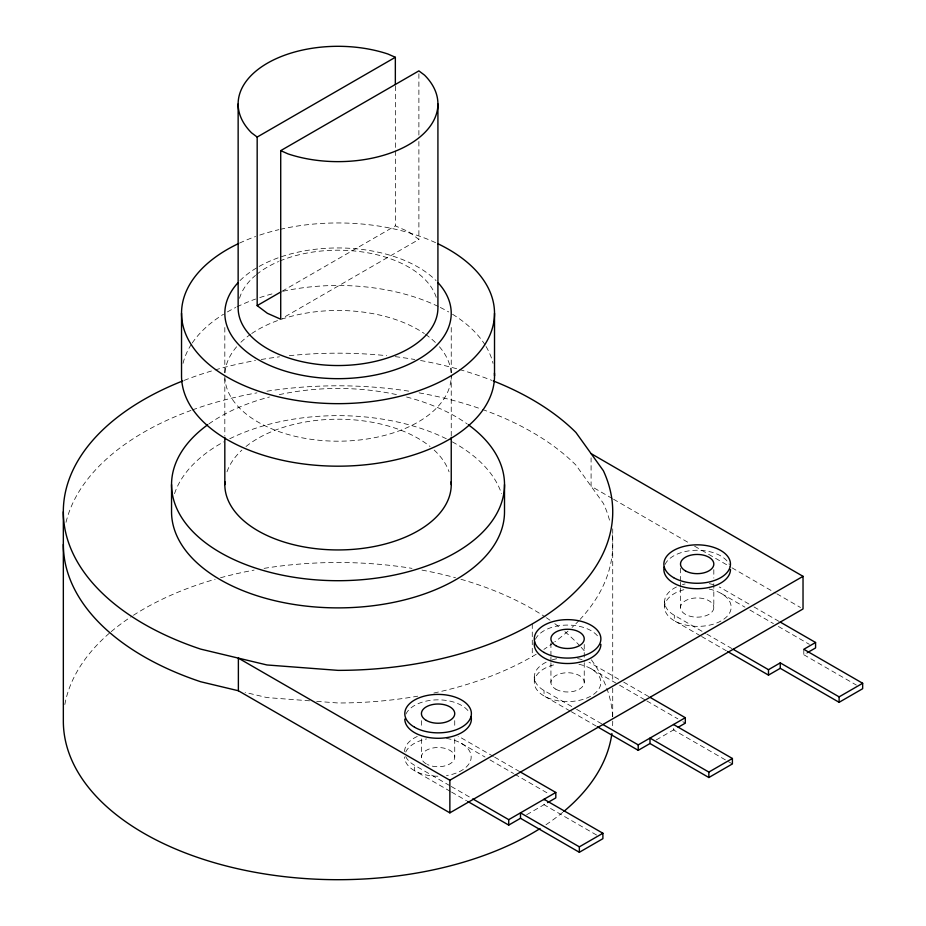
<?xml version="1.0" encoding="UTF-8"?>
<svg xmlns="http://www.w3.org/2000/svg" width="926" height="926" viewBox="0 0 926 926"><rect width="100%" height="100%" fill="white"/><g stroke="black" fill="none" stroke-linecap="round" stroke-linejoin="round"><path stroke-width="0.69" stroke-dasharray="4.63 3.47" d="M282.071 291.239L395.344 225.851L408.667 231.743L418.888 239.44L281.967 318.486M526.697 814.718L546.398 803.34M656.187 739.955L675.887 728.577M803.803 649.288L803.803 654.728L806.164 653.362M309.585 700.82L266.931 697.579L245.17 692.382M316.704 701.364L338.025 702.984A274.698 158.589 0 0 0 417.707 696.167M748.949 604.03L721.4 588.126A33.301 19.226 0 0 0 719.27 586.991M753.961 606.924L780.259 622.098M721.4 593.554L744.944 607.155M749.898 610.014L773.442 623.603M778.407 626.462L809.382 644.357M803.803 654.728L856.4 685.09M676.455 586.991A33.301 19.226 0 0 0 674.313 615.304L705.624 633.384M706.874 634.102L733.172 649.288M700.334 635.768L674.313 620.744L674.313 615.304M701.572 636.486L726.354 650.793M618.684 679.244L591.124 663.329A33.301 19.226 0 0 0 588.994 662.206M623.684 682.126L649.994 697.313M591.124 668.769L618.394 684.511M619.633 685.228L645.653 700.253M646.892 700.959L677.867 718.854M682.832 721.713L685.309 723.148M732.397 763.927L673.538 729.943L673.538 724.502M546.178 662.206A33.301 19.226 0 0 0 544.037 690.518L575.347 708.598M576.597 709.316L602.895 724.502M570.057 710.983L544.037 695.958L544.037 690.518M571.307 711.7L596.089 726.007M493.419 756.449L461.414 737.976A33.301 19.226 0 0 0 458.15 736.309M494.646 757.155L520.493 772.076M461.414 743.404L485.016 757.028M489.981 759.899L513.583 773.523M514.821 774.24L549.604 794.323M596.633 835.067L544.037 804.706L544.037 799.265M405.715 756.542A33.301 19.226 0 0 0 414.327 765.154L450.024 785.757M451.251 786.475L473.406 799.265M450.349 791.383L414.327 770.594L414.327 765.154M451.587 792.1L466.496 800.712M612.283 498.512L591.089 486.231L591.089 457.861M613.533 499.23L689.581 543.261M694.558 546.155L730.718 567.094M731.968 567.812L775.594 593.08M776.845 593.798L800.527 607.514M713.819 569.664L713.819 578.079M713.819 583.693L713.819 607.549A16.645 9.607 0 0 1 688.84 615.871A16.645 9.607 0 0 1 688.84 599.226A16.645 9.607 0 0 1 713.819 607.549M680.517 568.263L680.517 580.891M680.517 582.292L680.517 586.505M680.517 587.906L680.517 607.549M664.555 601.715L664.555 607.155M612.723 528.792L612.723 682.312M612.723 688.064L612.723 716.793M584.237 644.473L584.237 661.314M584.237 662.715L584.237 682.358M550.935 643.072L550.935 655.701M550.935 657.101L550.935 661.314M550.935 662.715L550.935 682.358M534.29 676.929L534.29 682.358M532.265 623.916L532.265 656.534M454.735 720.648L454.735 727.662M454.735 738.879L454.735 757.121M451.24 327.515L451.24 374.417A113.203 65.364 0 0 0 437.107 344.206M451.24 435.938L451.24 375.84A113.203 65.364 0 0 1 338.025 441.193A113.203 65.364 0 0 1 224.821 375.84M421.446 720.648L421.446 727.662M421.446 738.879L421.446 757.121M418.888 73.767L418.888 135.717M418.888 141.47L418.888 239.44M395.344 86.106L395.344 149.491M395.344 150.926L395.344 225.851M224.821 327.515L224.821 374.417A113.203 65.364 0 0 1 236.987 346.37M224.821 378.699L224.821 435.938M682.474 584.665A33.301 19.226 0 0 1 685.113 583.959M709.235 583.646A33.301 19.226 0 0 1 713.24 584.665M709.235 589.086A33.301 19.226 0 0 1 724.572 618.626A33.301 19.226 0 0 1 671.153 618.626A33.301 19.226 0 0 1 686.479 589.086M665.007 564.513A33.301 19.226 0 0 1 697.162 550.264A33.301 19.226 0 0 1 729.329 564.513M239.984 280.624A113.203 65.364 0 0 1 257.984 267.093M259.141 266.433A113.203 65.364 0 0 1 436.065 280.624M239.521 298.299A99.892 57.667 0 0 1 255.483 275.392M256.548 274.501A99.892 57.667 0 0 1 278.529 261.549M279.86 260.982A99.892 57.667 0 0 1 436.528 298.299M174.528 493.674A166.483 96.119 0 0 1 223.756 441.876M229.752 438.762A166.483 96.119 0 0 1 446.309 438.762M452.305 441.876A166.483 96.119 0 0 1 501.533 493.674M208.906 423.911A166.483 96.119 0 0 1 269.466 396.999M279.235 394.661A166.483 96.119 0 0 1 396.826 394.661M406.595 396.999A166.483 96.119 0 0 1 467.155 423.911M552.197 659.879A33.301 19.226 0 0 1 558.968 658.363M577.592 658.594A33.301 19.226 0 0 1 584.237 660.273M578.97 664.301A33.301 19.226 0 0 1 594.295 693.84A33.301 19.226 0 0 1 540.877 693.84A33.301 19.226 0 0 1 556.202 664.301M404.581 751.565A33.301 19.226 0 0 1 419.999 735.348M446.494 738.427A33.301 19.226 0 0 1 471.172 757.005A33.301 19.226 0 0 1 446.494 775.571M437.871 776.22A33.301 19.226 0 0 1 404.581 757.005M405.715 752.028A33.301 19.226 0 0 1 426.492 738.936M426.319 763.927A16.645 9.607 0 0 1 433.322 747.919A16.645 9.607 0 0 1 454.4 759.065A16.645 9.607 0 0 1 427.384 764.482M612.213 534.753A274.698 158.589 0 0 1 580.127 619.332M579.097 620.432A274.698 158.589 0 0 1 572.083 627.411M568.043 631.092A274.698 158.589 0 0 1 554.801 641.811M553.621 642.679A274.698 158.589 0 0 1 543.875 649.404M536.212 654.219A274.698 158.589 0 0 1 431.921 693.435M66.012 522.31A274.698 158.589 0 0 1 190.953 410.45M192.342 409.94A274.698 158.589 0 0 1 256.93 392.867M266.931 391.2A274.698 158.589 0 0 1 409.13 391.2M419.131 392.867A274.698 158.589 0 0 1 480.953 408.956M482.342 409.442A274.698 158.589 0 0 1 575.926 465.095L603.37 503.35A274.698 158.589 0 0 1 610.049 522.31M612.723 721.111A274.698 158.589 0 0 1 612.468 727.975M562.719 812.345A274.698 158.589 0 0 1 545.125 825.298M64.832 704.547A274.698 158.589 0 0 1 110.113 632.574M111.178 631.671A274.698 158.589 0 0 1 132.175 616.091M133.437 615.281A274.698 158.589 0 0 1 215.121 579.271M220.527 577.755A274.698 158.589 0 0 1 254.071 570.103M264.072 568.367A274.698 158.589 0 0 1 411.989 568.367M421.99 570.103A274.698 158.589 0 0 1 455.534 577.755M460.94 579.271A274.698 158.589 0 0 1 545.125 616.913M546.375 617.746A274.698 158.589 0 0 1 550.044 620.258M554.801 623.696A274.698 158.589 0 0 1 560.508 628.083M564.883 631.671A274.698 158.589 0 0 1 580.127 646.174M581.146 647.286A274.698 158.589 0 0 1 586.031 652.911M591.39 659.833A274.698 158.589 0 0 1 612.711 719.733M184.124 380.401A274.698 158.589 0 0 1 213.779 370.319M215.121 369.937A274.698 158.589 0 0 1 255.495 360.503M261.213 359.508A274.698 158.589 0 0 1 279.432 356.823M289.317 355.688A274.698 158.589 0 0 1 386.732 355.688M395.217 356.649A274.698 158.589 0 0 1 414.848 359.508M420.554 360.503A274.698 158.589 0 0 1 458.243 369.173M459.597 369.555A274.698 158.589 0 0 1 491.938 380.401M226.997 471.809A113.203 65.364 0 0 1 241.883 450.082M245.992 446.517A113.203 65.364 0 0 1 430.058 446.517M434.178 450.082A113.203 65.364 0 0 1 449.052 471.809M405.935 714.085A33.301 19.226 0 0 1 437.003 699.848A33.301 19.226 0 0 1 469.621 712.893M535.425 639.322A33.301 19.226 0 0 1 565.404 625.119A33.301 19.226 0 0 1 598.346 636.949M240.922 342.238A113.203 65.364 0 0 1 250.529 334.367M251.722 333.534A113.203 65.364 0 0 1 280.022 319.713M281.423 319.238A113.203 65.364 0 0 1 424.34 333.534M425.532 334.367A113.203 65.364 0 0 1 436.065 343.152M183.035 363.351A156.494 90.354 0 0 1 191.462 344.171M192.238 343.002A156.494 90.354 0 0 1 223.525 314.25M227.368 311.946A156.494 90.354 0 0 1 235.736 307.455M236.987 306.842A156.494 90.354 0 0 1 255.599 299.04M259.778 297.593A156.494 90.354 0 0 1 274.64 293.229M283.113 291.227A156.494 90.354 0 0 1 439.063 306.842M440.313 307.455A156.494 90.354 0 0 1 448.682 311.946M452.536 314.25A156.494 90.354 0 0 1 485.34 345.34M486.057 346.521A156.494 90.354 0 0 1 493.026 363.351M239.521 243.098A156.494 90.354 0 0 1 255.599 236.512M259.778 235.065A156.494 90.354 0 0 1 278.842 229.671M280.265 229.335A156.494 90.354 0 0 1 436.528 243.098M555.808 689.164A16.645 9.607 0 0 0 583.669 684.846A16.645 9.607 0 0 0 563.274 673.075A16.645 9.607 0 0 0 555.808 689.164"/><path stroke-width="1.39" d="M280.717 150.649L288.09 153.913A99.892 57.667 0 0 0 408.667 144.745A99.892 57.667 0 0 0 424.536 75.133L418.888 70.885L280.717 150.649L280.717 319.204L267.394 313.312L257.173 305.615L257.173 137.06L395.344 57.285L395.344 84.66M257.173 305.615L280.821 291.956M803.027 576.331L803.027 608.961L449.862 812.854L238.376 690.75L238.376 658.131L449.862 780.236L803.027 576.331L591.089 453.613M473.406 799.265L508.721 819.649L555.808 792.471L555.808 797.899L547.567 802.657M602.895 724.502L638.222 744.886L685.309 717.708L685.309 723.148L678.237 727.223M733.172 649.288L768.487 669.683L780.259 662.877L839.118 696.861L862.662 683.272L862.662 688.712L839.118 702.302L780.259 668.317L768.487 675.112L727.593 651.51M807.333 652.691L815.575 647.934L815.575 642.494L803.803 649.288L862.662 683.272M467.734 801.43L508.721 825.089L520.493 818.295L579.352 852.279L602.895 838.678L602.895 833.25L544.037 799.265M597.328 726.725L638.222 750.326L649.994 743.532L708.853 777.516L732.397 763.927L732.397 758.487L673.538 724.502M520.493 818.295L520.493 812.854L579.352 846.839L602.895 833.25M649.994 743.532L649.994 738.091L708.853 772.076L732.397 758.487M238.376 690.75L200.676 681.744A274.698 158.589 0 0 1 63.338 544.395M395.344 57.285L387.971 54.032A99.892 57.667 0 0 0 267.394 63.188A99.892 57.667 0 0 0 251.525 132.812L257.173 137.06M780.259 622.098L815.575 642.494M649.994 697.313L685.309 717.708M520.493 772.076L555.808 792.471M839.118 696.861L839.118 702.302M780.259 662.877L780.259 668.317M768.487 669.683L768.487 675.112M708.853 772.076L708.853 777.516M638.222 744.886L638.222 750.326M579.352 846.839L579.352 852.279M508.721 819.649L508.721 825.089M504.508 484.587L504.508 511.765A166.483 96.119 0 0 1 338.025 607.884A166.483 96.119 0 0 1 171.541 511.765L171.541 484.587M494.519 313.312L494.519 375.84M451.24 437.361L451.24 484.587M449.862 780.236L449.862 812.854M437.917 103.967L437.917 307.872A99.892 57.667 0 0 1 338.025 365.538A99.892 57.667 0 0 1 238.144 307.872L238.144 103.967M224.821 437.361L224.821 484.587M181.531 313.312L181.531 375.84A156.494 90.354 0 0 0 340.421 466.172A156.494 90.354 0 0 0 494.449 373.074M63.338 511.765L63.338 721.111A274.698 158.589 0 0 0 238.144 868.843A274.698 158.589 0 0 0 540.078 828.55M468.348 424.768A166.483 96.119 0 0 1 451.205 555.079A166.483 96.119 0 0 1 224.856 555.079A166.483 96.119 0 0 1 207.713 424.768M730.464 569.49A33.301 19.226 0 0 1 694.986 588.67A33.301 19.226 0 0 1 664.15 566.978M438.102 282.754A113.203 65.364 0 0 1 338.025 378.665A113.203 65.364 0 0 1 237.959 282.754M611.889 733.508A274.698 158.589 0 0 1 563.807 811.442M182.769 380.933A274.698 158.589 0 0 0 200.676 649.114L266.931 664.961L338.025 670.366A274.698 158.589 0 0 0 603.37 470.721L575.926 432.477A274.698 158.589 0 0 0 493.292 380.933M451.136 481.751A113.203 65.364 0 0 1 338.025 549.94A113.203 65.364 0 0 1 224.925 481.751M471.102 716.55A33.301 19.226 0 0 1 440.267 738.242A33.301 19.226 0 0 1 404.801 719.062M600.881 644.299A33.301 19.226 0 0 1 565.404 663.479A33.301 19.226 0 0 1 534.568 641.787M437.801 243.7A156.494 90.354 0 0 1 452.096 375.157A156.494 90.354 0 0 1 223.953 375.157A156.494 90.354 0 0 1 238.248 243.7M673.619 577.65A33.301 19.226 0 0 0 729.329 569.027A33.301 19.226 0 0 0 688.55 545.483A33.301 19.226 0 0 0 673.619 577.65M555.808 645.665A16.645 9.607 0 0 0 583.669 641.348A16.645 9.607 0 0 0 563.274 629.576A16.645 9.607 0 0 0 555.808 645.665M685.39 570.844A16.645 9.607 0 0 0 713.252 566.538A16.645 9.607 0 0 0 692.856 554.767A16.645 9.607 0 0 0 685.39 570.844M544.037 652.46A33.301 19.226 0 0 0 599.747 643.836A33.301 19.226 0 0 0 558.968 620.293A33.301 19.226 0 0 0 544.037 652.46M414.547 727.223A33.301 19.226 0 0 0 470.258 718.599A33.301 19.226 0 0 0 429.479 695.056A33.301 19.226 0 0 0 414.547 727.223M426.319 720.428A16.645 9.607 0 0 0 454.168 716.111A16.645 9.607 0 0 0 433.785 704.339A16.645 9.607 0 0 0 426.319 720.428"/></g></svg>
